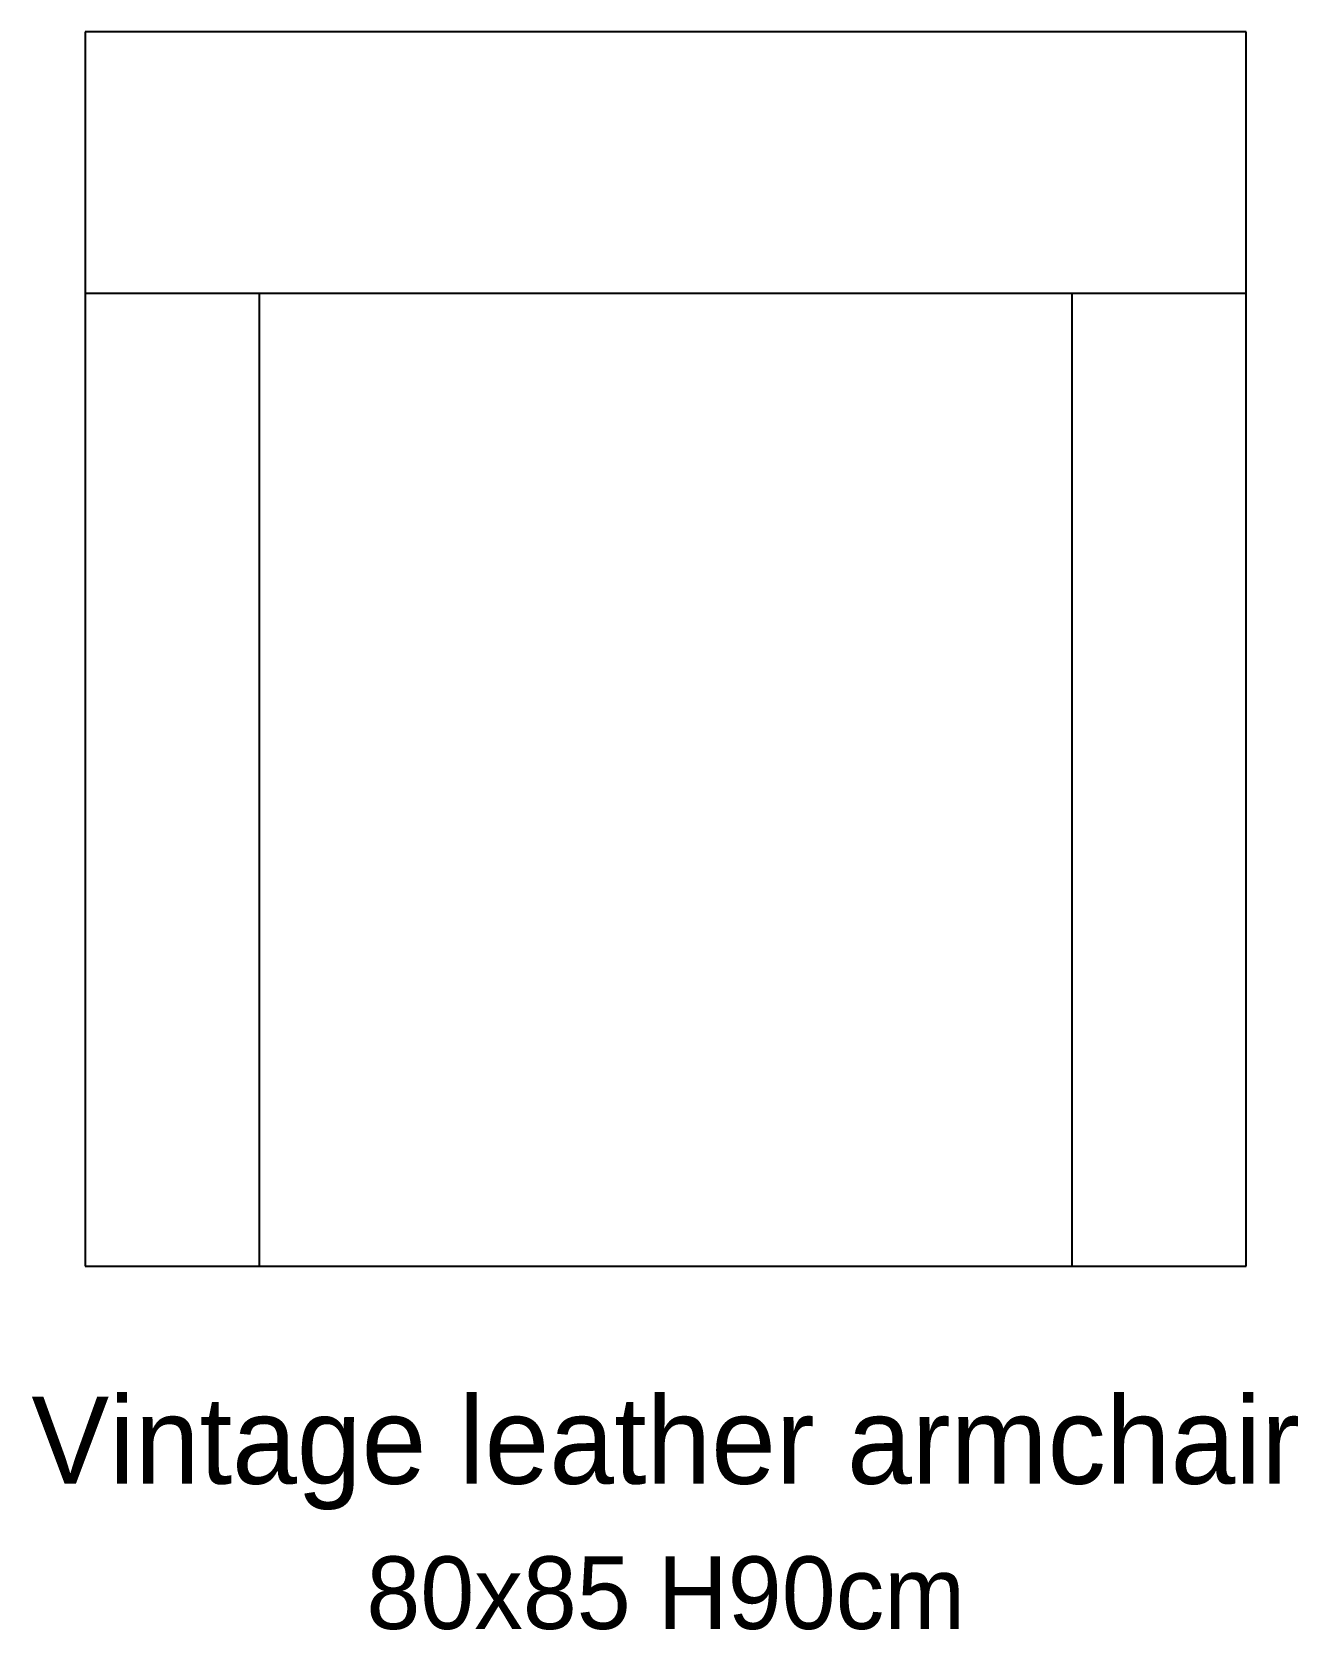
# Model space of a CAD drawing. Header units: centimetres. Extents: x -44 to 44, y -68 to 42.
import ezdxf
from ezdxf.enums import TextEntityAlignment as Align

# ---------------------------------------------------------------- set-up
doc = ezdxf.new("R2010")
doc.units = ezdxf.units.CM

# ---------------------------------------------------------------- blocks, each defined once
blk = doc.blocks.new('CLUB_LEATHER')
at = {"layer": 'FURN_CLUB'}
for p, q in [((40, 42.5), (-40, 42.5)), ((-40, 42.5), (-40, -42.5)), ((40, -42.5), (40, 42.5)), ((-40, 24.5), (40, 24.5)), ((-28, -42.5), (-28, 24.5)), ((28, -42.5), (28, 24.5)), ((-40, -42.5), (40, -42.5))]:
    blk.add_line(p, q, dxfattribs=at)

msp = doc.modelspace()

# ---------------------------------------------------------------- block references
at = {"layer": 'FURN_CLUB'}
msp.add_blockref('CLUB_LEATHER', (0, 0), dxfattribs=at)

# ---------------------------------------------------------------- texts
at = {"layer": 'LABELS'}
for s, height, p in [('Vintage leather armchair', 6, (0, -57.5)), ('80x85 H90cm', 5, (0, -67.5))]:
    msp.add_text(s, height=height, dxfattribs=at).set_placement(p, align=Align.CENTER)

doc.saveas('drawing.dxf')
